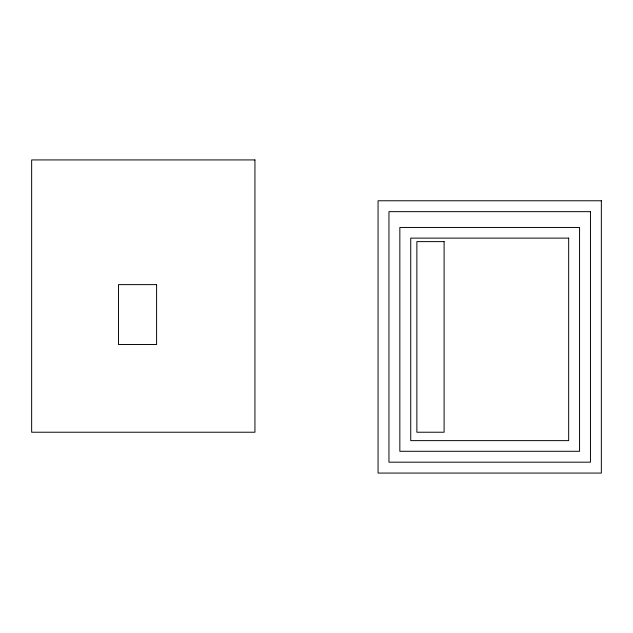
<?xml version="1.0" encoding="UTF-8"?>
<svg xmlns="http://www.w3.org/2000/svg" width="633" height="633" viewBox="0 0 633 633"><rect width="100%" height="100%" fill="white"/><g stroke="black" fill="none" stroke-linecap="round" stroke-linejoin="round"><path stroke-width="0.95" d="M254.941 159.927L31.65 159.927L31.65 432.228L254.941 432.228L254.941 159.927M601.35 200.772L378.059 200.772L378.059 473.073L601.35 473.073L601.35 200.772M590.454 211.659L388.955 211.659L388.955 462.185L590.454 462.185L590.454 211.659M579.567 227.461L399.842 227.461L399.842 451.289L579.567 451.289L579.567 227.461M568.671 238.119L410.738 238.119L410.738 440.631L568.671 440.631L568.671 238.119M444.105 241.616L416.87 241.616L416.87 432.228L444.105 432.228L444.105 241.616M156.596 284.621L118.474 284.621L118.474 344.526L156.596 344.526L156.596 284.621"/></g></svg>
